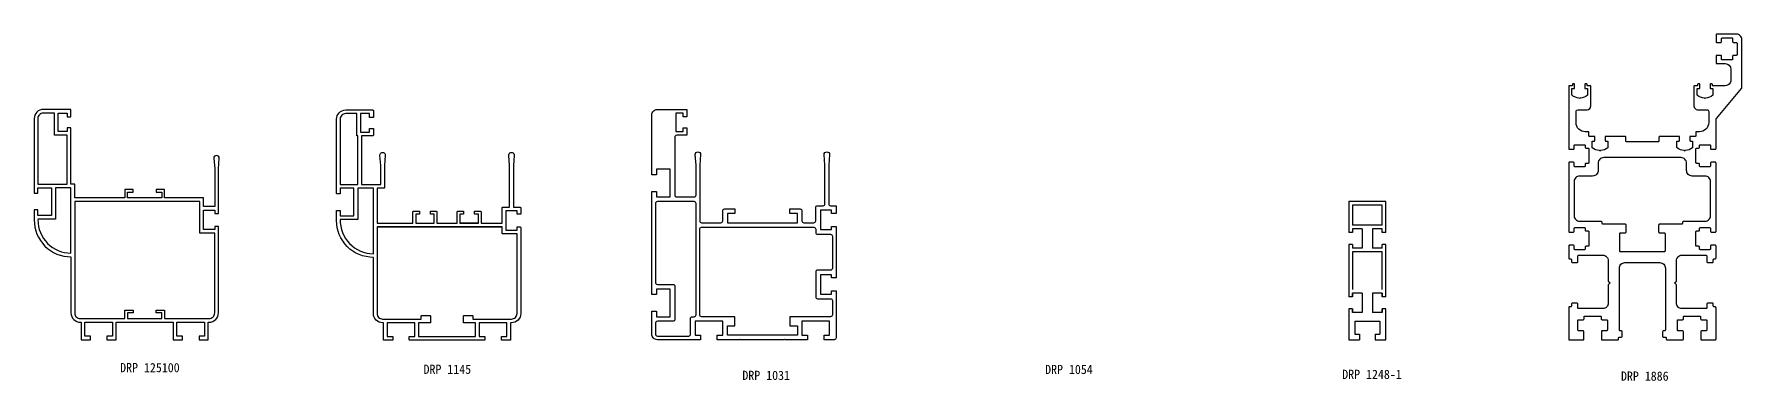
# Model space of a CAD drawing. Extents: x 2157 to 12417, y 247 to 1676.
# Drawn here: x 5972 to 6899, y 248 to 436 of the extents above; entities that cross this region are included whole.
import ezdxf

# ---------------------------------------------------------------- set-up
doc = ezdxf.new("R2010")
doc.units = 0
doc.header["$LTSCALE"] = 8
doc.layers.get('0').update_dxf_attribs({"linetype": 'CONTINUOUS'})
doc.layers.get('DEFPOINTS').update_dxf_attribs({"linetype": 'CONTINUOUS'})
doc.layers.add('AM_0', color=7, linetype='CONTINUOUS', lineweight=30)
doc.styles.add('궁서체', font='')
doc.styles.get('궁서체').set_extended_font_data('GungsuhChe')

msp = doc.modelspace()

# ---------------------------------------------------------------- linework, layer by layer
for p, q in [((6705.95, 345.27), (6685.95, 345.27)), ((6685.95, 345.27), (6685.95, 328.52)), ((6703.95, 343.27), (6687.95, 343.27)), ((6687.95, 343.27), (6687.95, 332.52)), ((6703.95, 332.52), (6703.95, 343.27)), ((6705.95, 328.52), (6705.95, 345.27)), ((6687.95, 328.52), (6685.95, 328.52)), ((6703.95, 332.52), (6687.95, 332.52)), ((6693.2, 330.52), (6687.95, 330.52)), ((6687.95, 330.52), (6687.95, 328.52)), ((6693.2, 330.52), (6693.2, 320.02)), ((6703.95, 330.52), (6698.7, 330.52)), ((6698.7, 330.52), (6698.7, 320.02)), ((6703.95, 328.52), (6703.95, 330.52)), ((6705.95, 328.52), (6703.95, 328.52)), ((6685.95, 322.02), (6685.95, 293.52)), ((6687.95, 322.02), (6685.95, 322.02)), ((6687.95, 322.02), (6687.95, 320.02)), ((6693.2, 320.02), (6687.95, 320.02)), ((6687.95, 318.02), (6687.95, 297.52)), ((6703.95, 318.02), (6687.95, 318.02)), ((6703.95, 320.02), (6698.7, 320.02)), ((6705.95, 322.02), (6703.95, 322.02)), ((6703.95, 320.02), (6703.95, 322.02)), ((6703.95, 297.52), (6703.95, 318.02)), ((6705.95, 293.52), (6705.95, 322.02)), ((6687.95, 293.52), (6685.95, 293.52)), ((6693.2, 295.52), (6687.95, 295.52)), ((6687.95, 295.52), (6687.95, 293.52)), ((6687.95, 293.52), (6687.95, 295.52)), ((6693.2, 295.52), (6693.2, 285.02)), ((6703.95, 295.52), (6698.7, 295.52)), ((6698.7, 295.52), (6698.7, 285.02)), ((6703.95, 293.52), (6703.95, 295.52)), ((6703.95, 295.52), (6703.95, 293.52)), ((6705.95, 293.52), (6703.95, 293.52)), ((6685.95, 287.02), (6685.95, 270.27)), ((6687.95, 287.02), (6685.95, 287.02)), ((6687.95, 287.02), (6687.95, 285.02)), ((6687.95, 285.02), (6687.95, 287.02)), ((6693.2, 285.02), (6687.95, 285.02)), ((6689.2, 280.27), (6702.7, 280.27)), ((6689.2, 280.27), (6689.2, 273.27)), ((6703.95, 285.02), (6698.7, 285.02)), ((6702.7, 280.27), (6702.7, 273.27)), ((6705.95, 287.02), (6703.95, 287.02)), ((6703.95, 285.02), (6703.95, 287.02)), ((6703.95, 287.02), (6703.95, 285.02)), ((6705.95, 270.27), (6705.95, 287.02)), ((6685.95, 270.27), (6691.7, 270.27)), ((6689.2, 273.27), (6691.7, 273.27)), ((6691.7, 273.27), (6691.7, 270.27)), ((6700.2, 273.27), (6700.2, 270.27)), ((6700.2, 273.27), (6702.7, 273.27)), ((6700.2, 270.27), (6705.95, 270.27))]:
    msp.add_line(p, q)
at = {"linetype": 'ByBlock'}
for p, q in [((6693.2, 320.95), (6693.2, 320.35)), ((6698.7, 320.95), (6698.7, 320.35))]:
    msp.add_line(p, q, dxfattribs=at)
at = {"color": 7, "lineweight": -3}
for points in [[(5992.23, 395.27), (5977.23, 395.27, 0.414214), (5972.23, 390.27), (5972.23, 349.77), (5974.23, 349.77), (5974.23, 352.77), (5981.73, 352.77), (5981.73, 337.77), (5974.23, 337.77), (5974.23, 340.77), (5972.23, 340.77), (5972.23, 335.27, 0.414214), (5992.23, 315.27), (5992.23, 284.77, 0.414214), (5997.23, 279.77), (5997.73, 279.77), (5997.73, 270.27), (6002.73, 270.27), (6002.73, 272.27), (5999.73, 272.27), (5999.73, 279.77), (6014.73, 279.77), (6014.73, 272.27), (6011.73, 272.27), (6011.73, 270.27), (6016.73, 270.27), (6016.73, 279.77), (6047.73, 279.77), (6047.73, 270.27), (6052.73, 270.27), (6052.73, 272.27), (6049.73, 272.27), (6049.73, 279.77), (6064.73, 279.77), (6064.73, 272.27), (6061.73, 272.27), (6061.73, 270.27), (6066.73, 270.27), (6066.73, 279.77), (6067.23, 279.77, 0.414214), (6072.23, 284.77), (6072.23, 331.77), (6070.23, 331.77), (6070.23, 330.02), (6064.23, 330.02), (6064.23, 340.52), (6070.23, 340.52), (6070.23, 338.77), (6072.23, 338.77), (6072.23, 363.06), (6072.73, 368.77, 1), (6069.73, 368.77), (6070.23, 363.06), (6070.23, 347.27), (6070.23, 342.52), (6064.23, 342.52), (6064.23, 347.27), (6042.98, 347.27), (6042.98, 351.77), (6038.48, 351.77), (6038.48, 350.27), (6041.48, 350.27), (6041.48, 347.27), (6022.98, 347.27), (6022.98, 350.27), (6025.98, 350.27), (6025.98, 351.77), (6021.48, 351.77), (6021.48, 347.27), (5994.23, 347.27), (5994.23, 354.77), (5992.23, 354.77), (5992.23, 385.27), (5990.23, 385.27), (5990.23, 383.27), (5985.23, 383.27), (5985.23, 393.27), (5990.23, 393.27), (5990.23, 391.27), (5992.23, 391.27)], [(5983.23, 393.27), (5977.23, 393.27, 0.414214), (5974.23, 390.27), (5974.23, 354.77), (5990.23, 354.77), (5990.23, 381.27), (5983.23, 381.27)], [(6138.35, 389.97), (6138.35, 354.47), (6147.85, 354.47), (6147.85, 380.97), (6147.35, 380.97), (6147.35, 392.97), (6141.35, 392.97, 0.414214)], [(6025.98, 284.77), (6022.98, 284.77), (6022.98, 281.77), (6041.48, 281.77), (6041.48, 284.77), (6038.48, 284.77), (6038.48, 286.27), (6042.98, 286.27), (6042.98, 281.77), (6047.73, 281.77), (6067.23, 281.77, 0.414214), (6070.23, 284.77), (6070.23, 328.02), (6062.23, 328.02), (6062.23, 345.27), (5994.23, 345.27), (5994.23, 284.77, 0.414214), (5997.23, 281.77), (6016.73, 281.77), (6021.48, 281.77), (6021.48, 286.27), (6025.98, 286.27)]]:
    msp.add_lwpolyline(points, format="xyb", close=True, dxfattribs=at)
for points in [[(6213.35, 333.47), (6203.35, 333.47), (6213.35, 333.47), (6213.35, 338.47), (6211.35, 338.47), (6211.35, 339.97), (6214.55, 339.97, -0.414214), (6214.85, 339.67), (6214.85, 333.47), (6226.35, 333.47), (6226.35, 341.92, -0.414214), (6226.65, 342.22), (6230.35, 342.22), (6230.35, 364.76), (6229.88, 370.21, -1.191754), (6232.83, 370.21), (6232.35, 364.76), (6232.35, 342.22), (6236.05, 342.22, -0.414214), (6236.35, 341.92), (6236.35, 338.47), (6234.35, 338.47), (6234.35, 340.22), (6228.35, 340.22), (6228.35, 329.72), (6234.35, 329.72), (6234.35, 331.47), (6236.05, 331.47, -0.414214), (6236.35, 331.17), (6236.35, 284.47, -0.414214), (6231.35, 279.47), (6230.85, 279.47), (6230.85, 270.27, -0.414214), (6230.55, 269.97), (6226.15, 269.97, -0.414214), (6225.85, 270.27), (6225.85, 271.97), (6228.85, 271.97), (6228.85, 279.47), (6213.85, 279.47), (6213.85, 271.97), (6216.85, 271.97), (6216.85, 270.27, -0.414214), (6216.55, 269.97), (6176.15, 269.97, -0.414214), (6175.85, 270.27), (6175.85, 271.97), (6178.85, 271.97), (6178.85, 279.47), (6163.85, 279.47), (6163.85, 271.97), (6166.85, 271.97), (6166.85, 269.97), (6162.15, 269.97, -0.414214), (6161.85, 270.27), (6161.85, 279.47), (6161.35, 279.47, -0.414214), (6156.35, 284.47), (6156.35, 314.97, -0.414214), (6136.35, 334.97), (6136.35, 340.17, -0.414214), (6136.65, 340.47), (6138.35, 340.47), (6138.35, 337.47), (6145.85, 337.47), (6145.85, 352.47), (6138.35, 352.47), (6138.35, 349.47), (6136.65, 349.47, -0.414214), (6136.35, 349.77), (6136.35, 389.97, -0.414214), (6141.35, 394.97), (6156.05, 394.97, -0.414214), (6156.35, 394.67), (6156.35, 390.97), (6154.35, 390.97), (6154.35, 392.97), (6149.35, 392.97), (6149.35, 382.97), (6154.35, 382.97), (6154.35, 384.97), (6156.35, 384.97), (6156.35, 381.27, -0.414214), (6156.05, 380.97), (6149.85, 380.97), (6149.85, 354.47), (6160.35, 354.47), (6160.35, 364.76), (6159.88, 370.21, -1.191754), (6162.83, 370.21), (6162.35, 364.76), (6162.35, 352.77, -0.414214), (6162.05, 352.47), (6158.35, 352.47), (6158.35, 333.47), (6177.85, 333.47), (6177.85, 339.67, -0.414214), (6178.15, 339.97), (6181.35, 339.97), (6181.35, 338.47), (6179.35, 338.47), (6179.35, 333.47), (6189.35, 333.47), (6189.35, 338.47), (6187.35, 338.47), (6187.35, 339.97), (6190.55, 339.97, -0.414214), (6190.85, 339.67), (6190.85, 333.47), (6201.85, 333.47), (6201.85, 339.67, -0.414214), (6202.15, 339.97), (6205.35, 339.97), (6205.35, 338.47), (6203.35, 338.47), (6203.35, 333.47)], [(5974.23, 335.27, 0.414214), (5992.23, 317.27), (5992.23, 352.77), (5983.73, 352.77), (5983.73, 335.77), (5974.23, 335.77)], [(6138.36, 335.47, 0.422374), (6156.35, 316.97), (6156.35, 352.47), (6147.85, 352.47), (6147.85, 335.47), (6138.35, 335.47)], [(6158.35, 331.47), (6158.35, 284.47, 0.414214), (6161.35, 281.47), (6182.35, 281.47), (6182.35, 283.17, -0.414214), (6182.65, 283.47), (6187.05, 283.47, -0.414214), (6187.35, 283.17), (6187.35, 279.47), (6180.85, 279.47), (6180.85, 271.97), (6211.85, 271.97), (6211.85, 279.47), (6205.35, 279.47), (6205.35, 283.17, -0.414214), (6205.65, 283.47), (6210.05, 283.47, -0.414214), (6210.35, 283.17), (6210.35, 281.47), (6231.35, 281.47, 0.414214), (6234.35, 284.47), (6234.35, 327.72), (6226.65, 327.72, -0.414214), (6226.35, 328.02), (6226.35, 331.47), (6158.35, 331.47), (6226.35, 331.47)]]:
    msp.add_lwpolyline(points, format="xyb", dxfattribs=at)
for points in [[(6405.03, 338.77), (6405.03, 340.52), (6399.03, 340.52), (6399.03, 330.02), (6405.03, 330.02), (6405.03, 331.77), (6407.53, 331.77), (6407.53, 303.77), (6405.03, 303.77), (6405.03, 305.52), (6399.03, 305.52), (6399.03, 295.02), (6405.03, 295.02), (6405.03, 296.77), (6407.53, 296.77), (6407.53, 271.27, -0.414214), (6406.53, 270.27), (6401.03, 270.27), (6401.03, 272.77), (6404.03, 272.77), (6404.03, 280.27), (6389.03, 280.27), (6389.03, 272.77), (6392.03, 272.77), (6392.03, 270.27), (6379.78, 270.27), (6379.53, 270.52), (6379.28, 270.27), (6367.53, 270.27), (6355.78, 270.27), (6355.53, 270.52), (6355.28, 270.27), (6343.03, 270.27), (6343.03, 272.77), (6346.03, 272.77), (6346.03, 280.27), (6331.03, 280.27), (6331.03, 272.77), (6334.03, 272.77), (6334.03, 270.27), (6310.53, 270.27, -0.414214), (6307.53, 273.27), (6307.53, 285.77), (6310.03, 285.77), (6310.03, 282.77), (6317.53, 282.77), (6317.53, 297.77), (6310.03, 297.77), (6310.03, 294.77), (6307.53, 294.77), (6307.53, 350.77), (6310.03, 350.77), (6310.03, 347.77), (6317.53, 347.77), (6317.53, 362.77), (6310.03, 362.77), (6310.03, 359.77), (6307.53, 359.77), (6307.53, 392.27, -0.414214), (6310.53, 395.27), (6326.53, 395.27), (6326.53, 391.27), (6324.53, 391.27), (6324.53, 393.27), (6320.53, 393.27), (6320.53, 383.27), (6324.53, 383.27), (6324.53, 385.27), (6326.53, 385.27), (6326.53, 381.27), (6321.03, 381.27, 0.414214), (6320.03, 380.27), (6320.03, 348.77, 0.414214), (6321.03, 347.77), (6330.53, 347.77, 0.414214), (6331.53, 348.77), (6331.53, 365.06), (6331.03, 370.77, -1), (6334.03, 370.77), (6333.53, 365.06), (6333.53, 334.77, 0.414214), (6334.53, 333.77), (6345.03, 333.77, 0.414214), (6346.03, 334.77), (6346.03, 340.27, -0.414214), (6347.03, 341.27), (6352.53, 341.27), (6352.53, 338.77), (6348.53, 338.77), (6348.53, 333.77), (6368.53, 333.77), (6386.53, 333.77), (6386.53, 338.77), (6382.53, 338.77), (6382.53, 341.27), (6388.03, 341.27, -0.414214), (6389.03, 340.27), (6389.03, 334.77, 0.414214), (6390.03, 333.77), (6395.53, 333.77, 0.414214), (6396.53, 334.77), (6396.53, 342.02, -0.414214), (6397.53, 343.02), (6400.53, 343.02, 0.414214), (6401.53, 344.02), (6401.53, 365.06), (6401.03, 370.77, -1), (6404.03, 370.77), (6403.53, 365.06), (6403.53, 344.02, 0.414214), (6404.53, 343.02), (6407.53, 343.02), (6407.53, 338.77)], [(6310.53, 272.27), (6327.53, 272.27, 0.414214), (6328.53, 273.27), (6328.53, 281.77, -0.414214), (6329.53, 282.77), (6330.53, 282.77, 0.414214), (6331.53, 283.77), (6331.53, 344.27, 0.414214), (6330.53, 345.27), (6310.53, 345.27, 0.414214), (6309.53, 344.27), (6309.53, 301.27, 0.414214), (6310.53, 300.27), (6319.03, 300.27, -0.414214), (6320.03, 299.27), (6320.03, 281.27, -0.414214), (6319.03, 280.27), (6310.53, 280.27, 0.414214), (6309.53, 279.27), (6309.53, 273.27, 0.414214)], [(6396.53, 293.52, 0.414214), (6397.53, 292.52), (6404.53, 292.52, -0.414214), (6405.53, 291.52), (6405.53, 283.77, -0.414214), (6404.53, 282.77), (6382.53, 282.77), (6382.53, 277.77), (6386.53, 277.77), (6386.53, 272.77), (6367.53, 272.77), (6348.53, 272.77), (6348.53, 277.77), (6352.53, 277.77), (6352.53, 282.77), (6334.53, 282.77, -0.414214), (6333.53, 283.77), (6333.53, 330.27, -0.414214), (6334.53, 331.27), (6395.53, 331.27, -0.414214), (6396.53, 330.27), (6396.53, 328.52, 0.414214), (6397.53, 327.52), (6404.53, 327.52, -0.414214), (6405.53, 326.52), (6405.53, 309.02, -0.414214), (6404.53, 308.02), (6397.53, 308.02, 0.414214), (6396.53, 307.02)]]:
    msp.add_lwpolyline(points, format="xyb", close=True)
at = {"layer": 'AM_0'}
for points in [[(6864.73, 275.13, -0.414214), (6864.23, 275.63), (6864.23, 280.63, -0.414214), (6864.73, 281.13), (6867.08, 281.13, 0.414214), (6867.58, 281.63), (6867.58, 282.63, -0.414214), (6868.08, 283.13), (6876.38, 283.13, -0.414214), (6876.88, 282.63), (6876.88, 281.63, 0.414214), (6877.38, 281.13), (6879.73, 281.13, -0.414214), (6880.23, 280.63), (6880.23, 275.63, -0.414214), (6879.73, 275.13), (6877.48, 275.13, 0.414214), (6876.98, 274.63), (6876.98, 270.63, 0.414214), (6877.48, 270.13), (6884.73, 270.13, 0.414214), (6885.23, 270.63), (6885.23, 287.63, 0.414214), (6884.73, 288.13), (6884.23, 288.13, -0.414214), (6883.73, 288.63), (6883.73, 289.63, 0.414214), (6883.23, 290.13), (6880.73, 290.13, 0.414214), (6880.23, 289.63), (6880.23, 287.63, -0.414214), (6879.73, 287.13), (6866.73, 287.13, -0.414214), (6863.73, 290.13), (6863.73, 300.13), (6862.73, 301.13), (6863.73, 302.13), (6863.73, 313.13, -0.414214), (6866.73, 316.13), (6879.73, 316.13, -0.414214), (6880.23, 315.63), (6880.23, 312.63, 0.414214), (6880.73, 312.13), (6883.23, 312.13, 0.414214), (6883.73, 312.63), (6883.73, 313.63, -0.414214), (6884.23, 314.13), (6884.73, 314.13, 0.414214), (6885.23, 314.63), (6885.23, 321.13, 0.414214), (6884.73, 321.63), (6882.73, 321.63, 0.414214), (6882.23, 321.13), (6882.23, 319.63, -0.414214), (6881.73, 319.13), (6876.73, 319.13, -0.414214), (6876.23, 319.63), (6876.23, 320.48, 0.414214), (6875.73, 320.98), (6874.73, 320.98, -0.414214), (6874.23, 321.48), (6874.23, 328.78, -0.414214), (6874.73, 329.28), (6875.73, 329.28, 0.414214), (6876.23, 329.78), (6876.23, 330.63, -0.414214), (6876.73, 331.13), (6881.73, 331.13, -0.414214), (6882.23, 330.63), (6882.23, 329.13, 0.414214), (6882.73, 328.63), (6884.73, 328.63, 0.414214), (6885.23, 329.13), (6885.23, 366.13, 0.414214), (6884.73, 366.63), (6882.73, 366.63, 0.414214), (6882.23, 366.13), (6882.23, 364.63, -0.414214), (6881.73, 364.13), (6876.73, 364.13, -0.414214), (6876.23, 364.63), (6876.23, 365.48, 0.414214), (6875.73, 365.98), (6874.73, 365.98, -0.414214), (6874.23, 366.48), (6874.23, 373.78, -0.414214), (6874.73, 374.28), (6875.73, 374.28, 0.414214), (6876.23, 374.78), (6876.23, 375.63, -0.414214), (6876.73, 376.13), (6881.73, 376.13, -0.414214), (6882.23, 375.63), (6882.23, 374.13, 0.414214), (6882.73, 373.63), (6884.73, 373.63, 0.414214), (6885.23, 374.13), (6885.23, 389.76, -0.17618), (6885.47, 390.4), (6899, 406.54, 0.17618), (6899.23, 407.19), (6899.23, 433.13, 0.414214), (6896.23, 436.13), (6885.73, 436.13, 0.414214), (6885.23, 435.63), (6885.23, 432.13, 0.414214), (6885.73, 431.63), (6887.73, 431.63, 0.414214), (6888.23, 432.13), (6888.23, 433.63, -0.414214), (6888.73, 434.13), (6893.73, 434.13, -0.414214), (6894.23, 433.63), (6894.23, 432.13, 0.414214), (6894.73, 431.63), (6896.23, 431.63, -0.414214), (6896.73, 431.13), (6896.73, 425.13, -0.414214), (6896.23, 424.63), (6894.73, 424.63, 0.414214), (6894.23, 424.13), (6894.23, 422.63, -0.414214), (6893.73, 422.13), (6888.73, 422.13, -0.414214), (6888.23, 422.63), (6888.23, 424.13, 0.414214), (6887.73, 424.63), (6885.73, 424.63, 0.414214), (6885.23, 424.13), (6885.23, 420.63, 0.414214), (6885.73, 420.13), (6890.23, 420.13, -0.412589), (6893.23, 417.1), (6893.23, 411.13, -0.414214), (6890.23, 408.13), (6883.53, 408.13, -0.414214), (6883.23, 408.43), (6883.23, 408.83, 0.414214), (6882.93, 409.13), (6882.29, 409.13, 0.414392), (6881.99, 408.83), (6881.99, 406.93, 0.414214), (6882.29, 406.63), (6883.24, 406.63, -0.414214), (6883.54, 406.33), (6883.54, 403.19, -0.220553), (6883.43, 402.96, -0.165262), (6879.54, 401.43), (6879.24, 401.13), (6878.93, 401.43, -0.165262), (6875.04, 402.96, -0.220553), (6874.94, 403.19), (6874.94, 406.33, -0.414214), (6875.24, 406.63), (6876.19, 406.63, 0.414214), (6876.49, 406.93), (6876.49, 408.83, 0.414214), (6876.19, 409.13), (6875.53, 409.13, 0.414214), (6875.23, 408.83), (6875.23, 408.43, -0.414214), (6874.93, 408.13), (6873.53, 408.13, 0.414214), (6873.23, 407.83), (6873.23, 397.13, 0.414214), (6875.23, 395.13), (6880.23, 395.13, -0.414214), (6881.23, 394.13), (6881.23, 388.13, -0.414214), (6876.23, 383.13), (6874.53, 383.13, 0.414214), (6874.23, 382.83), (6874.23, 380.93, -0.414214), (6873.93, 380.63), (6871.28, 380.63, 0.414214), (6870.98, 380.33), (6870.98, 378.43, 0.414214), (6871.28, 378.13), (6872.23, 378.13, -0.414214), (6872.53, 377.83), (6872.53, 374.69, -0.220553), (6872.43, 374.46, -0.165262), (6868.54, 372.93), (6868.23, 372.63), (6867.93, 372.93, -0.165262), (6864.04, 374.46, -0.220553), (6863.93, 374.69), (6863.93, 377.83, -0.414214), (6864.23, 378.13), (6865.18, 378.13, 0.414214), (6865.48, 378.43), (6865.48, 380.33, 0.414214), (6865.18, 380.63), (6854.73, 380.63, 0.414214), (6854.23, 380.13), (6854.23, 378.13, -0.414214), (6853.73, 377.63), (6836.73, 377.63, -0.414214), (6836.23, 378.13), (6836.23, 380.13, 0.414214), (6835.73, 380.63), (6825.28, 380.63, 0.414214), (6824.98, 380.33), (6824.98, 378.43, 0.414214), (6825.28, 378.13), (6826.23, 378.13, -0.414214), (6826.53, 377.83), (6826.53, 374.69, -0.220553), (6826.43, 374.46, -0.165262), (6822.54, 372.93), (6822.23, 372.63), (6821.93, 372.93, -0.165262), (6818.04, 374.46, -0.220553), (6817.93, 374.69), (6817.93, 377.83, -0.414214), (6818.23, 378.13), (6819.18, 378.13, 0.414214), (6819.48, 378.43), (6819.48, 380.33, 0.414214), (6819.18, 380.63), (6816.53, 380.63, -0.414214), (6816.23, 380.93), (6816.23, 382.83, 0.414214), (6815.93, 383.13), (6814.23, 383.13, -0.414215), (6809.23, 388.13), (6809.23, 394.13, -0.414212), (6810.23, 395.13), (6815.23, 395.13, 0.414214), (6817.23, 397.13), (6817.23, 407.83, 0.414214), (6816.93, 408.13), (6815.53, 408.13, -0.414214), (6815.23, 408.43), (6815.23, 408.83, 0.414214), (6814.93, 409.13), (6814.28, 409.13, 0.414392), (6813.98, 408.83), (6813.98, 406.93, 0.414214), (6814.28, 406.63), (6815.23, 406.63, -0.414214), (6815.53, 406.33), (6815.53, 403.19, -0.220553), (6815.43, 402.96, -0.165262), (6811.54, 401.43), (6811.23, 401.13), (6810.93, 401.43, -0.165262), (6807.04, 402.96, -0.220553), (6806.93, 403.19), (6806.93, 406.33, -0.414214), (6807.23, 406.63), (6808.18, 406.63, 0.414214), (6808.48, 406.93), (6808.48, 408.83, 0.414035), (6808.18, 409.13), (6807.53, 409.13, 0.414214), (6807.23, 408.83), (6807.23, 408.43, -0.414214), (6806.93, 408.13), (6805.53, 408.13, 0.414212), (6805.23, 407.83), (6805.23, 374.13, 0.414215), (6805.73, 373.63), (6807.73, 373.63, 0.414214), (6808.23, 374.13), (6808.23, 375.63, -0.414214), (6808.73, 376.13), (6813.73, 376.13, -0.414214), (6814.23, 375.63), (6814.23, 374.78, 0.414214), (6814.73, 374.28), (6815.73, 374.28, -0.414214), (6816.23, 373.78), (6816.23, 366.48, -0.414214), (6815.73, 365.98), (6814.73, 365.98, 0.414214), (6814.23, 365.48), (6814.23, 364.63, -0.414214), (6813.73, 364.13), (6808.73, 364.13, -0.414214), (6808.23, 364.63), (6808.23, 366.13, 0.414214), (6807.73, 366.63), (6805.73, 366.63, 0.414214), (6805.23, 366.13), (6805.23, 329.13, 0.414214), (6805.73, 328.63), (6807.73, 328.63, 0.414214), (6808.23, 329.13), (6808.23, 330.63, -0.414214), (6808.73, 331.13), (6813.73, 331.13, -0.414214), (6814.23, 330.63), (6814.23, 329.78, 0.414214), (6814.73, 329.28), (6815.73, 329.28, -0.414214), (6816.23, 328.78), (6816.23, 321.48, -0.414214), (6815.73, 320.98), (6814.73, 320.98, 0.414214), (6814.23, 320.48), (6814.23, 319.63, -0.414214), (6813.73, 319.13), (6808.73, 319.13, -0.414214), (6808.23, 319.63), (6808.23, 321.13, 0.414214), (6807.73, 321.63), (6805.73, 321.63, 0.414214), (6805.23, 321.13), (6805.23, 314.63, 0.414214), (6805.73, 314.13), (6806.23, 314.13, -0.414214), (6806.73, 313.63), (6806.73, 312.63, 0.414214), (6807.23, 312.13), (6809.73, 312.13, 0.414214), (6810.23, 312.63), (6810.23, 315.63, -0.414214), (6810.73, 316.13), (6823.73, 316.13, -0.414214), (6826.73, 313.13), (6826.73, 302.13), (6827.73, 301.13), (6826.73, 300.13), (6826.73, 290.13, -0.414214), (6823.73, 287.13), (6810.73, 287.13, -0.414214), (6810.23, 287.63), (6810.23, 289.63, 0.414214), (6809.73, 290.13), (6807.23, 290.13, 0.414214), (6806.73, 289.63), (6806.73, 288.63, -0.414214), (6806.23, 288.13), (6805.73, 288.13, 0.414214), (6805.23, 287.63), (6805.23, 270.63, 0.414214), (6805.73, 270.13), (6812.98, 270.13, 0.414214), (6813.48, 270.63), (6813.48, 274.63, 0.414214), (6812.98, 275.13), (6810.73, 275.13, -0.414214), (6810.23, 275.63), (6810.23, 280.63, -0.414214), (6810.73, 281.13), (6813.08, 281.13, 0.414214), (6813.58, 281.63), (6813.58, 282.63, -0.414214), (6814.08, 283.13), (6822.38, 283.13, -0.414214), (6822.88, 282.63), (6822.88, 281.63, 0.414214), (6823.38, 281.13), (6825.73, 281.13, -0.414214), (6826.23, 280.63), (6826.23, 275.63, -0.414214), (6825.73, 275.13), (6823.48, 275.13, 0.414214), (6822.98, 274.63), (6822.98, 270.63, 0.414214), (6823.48, 270.13), (6831.73, 270.13, 0.414214), (6832.23, 270.63), (6832.23, 271.13, -0.414214), (6832.73, 271.63), (6833.73, 271.63, 0.414214), (6834.23, 272.13), (6834.23, 274.63, 0.414214), (6833.73, 275.13), (6833.23, 275.13, -0.414214), (6832.73, 275.63), (6832.73, 309.13, -0.414214), (6835.73, 312.13), (6854.73, 312.13, -0.414214), (6857.73, 309.13), (6857.73, 275.63, -0.414214), (6857.23, 275.13), (6856.73, 275.13, 0.414214), (6856.23, 274.63), (6856.23, 272.13, 0.414214), (6856.73, 271.63), (6857.73, 271.63, -0.414214), (6858.23, 271.13), (6858.23, 270.63, 0.414214), (6858.73, 270.13), (6866.98, 270.13, 0.414214), (6867.48, 270.63), (6867.48, 274.63, 0.414214), (6866.98, 275.13)], [(6882.23, 337.63), (6882.23, 356.13, 0.414214), (6879.23, 359.13), (6872.23, 359.13, -0.414214), (6869.23, 362.13), (6869.23, 366.13, 0.414214), (6866.23, 369.13), (6824.24, 369.13, 0.414214), (6821.24, 366.13), (6821.24, 362.13, -0.414214), (6818.24, 359.13), (6811.23, 359.13, 0.414214), (6808.23, 356.13), (6808.23, 337.63, 0.414214), (6811.23, 334.63), (6822.73, 334.63, -0.414214), (6823.23, 334.13), (6823.23, 333.63, 0.414214), (6823.73, 333.13), (6835.73, 333.13, -0.414214), (6836.23, 332.63), (6836.23, 328.63, -0.414214), (6835.73, 328.13), (6833.23, 328.13, 0.414214), (6832.73, 327.63), (6832.73, 318.63, 0.414214), (6833.23, 318.13), (6857.23, 318.13, 0.414214), (6857.73, 318.63), (6857.73, 327.63, 0.414214), (6857.23, 328.13), (6854.73, 328.13, -0.414214), (6854.23, 328.63), (6854.23, 332.63, -0.414214), (6854.73, 333.13), (6866.73, 333.13, 0.414214), (6867.23, 333.63), (6867.23, 334.13, -0.414214), (6867.73, 334.63), (6879.23, 334.63, 0.414214)]]:
    msp.add_lwpolyline(points, format="xyb", close=True, dxfattribs=at)
at = {"layer": 'DEFPOINTS', "linetype": 'ByBlock'}
for p in [(6693.2, 321.85), (6698.7, 321.85), (6698.7, 321.15)]:
    msp.add_point(p, dxfattribs=at)

# ---------------------------------------------------------------- texts
at = {"layer": 'AM_0', "color": 7, "style": '궁서체'}
for s, p in [('DRP 125100', (6018.91, 252.63)), ('DRP 1145', (6183.6, 251.73)), ('DRP 1031', (6356.67, 248.43))]:
    msp.add_text(s, height=5, dxfattribs=at).set_placement(p)
at = {"layer": 'AM_0', "style": '궁서체'}
for s, p in [('DRP 1054', (6521.03, 251.63)), ('DRP 1248-1', (6682.3, 248.98)), ('DRP 1886', (6833.63, 248.02))]:
    msp.add_text(s, height=5, dxfattribs=at).set_placement(p)

doc.saveas('drawing.dxf')
